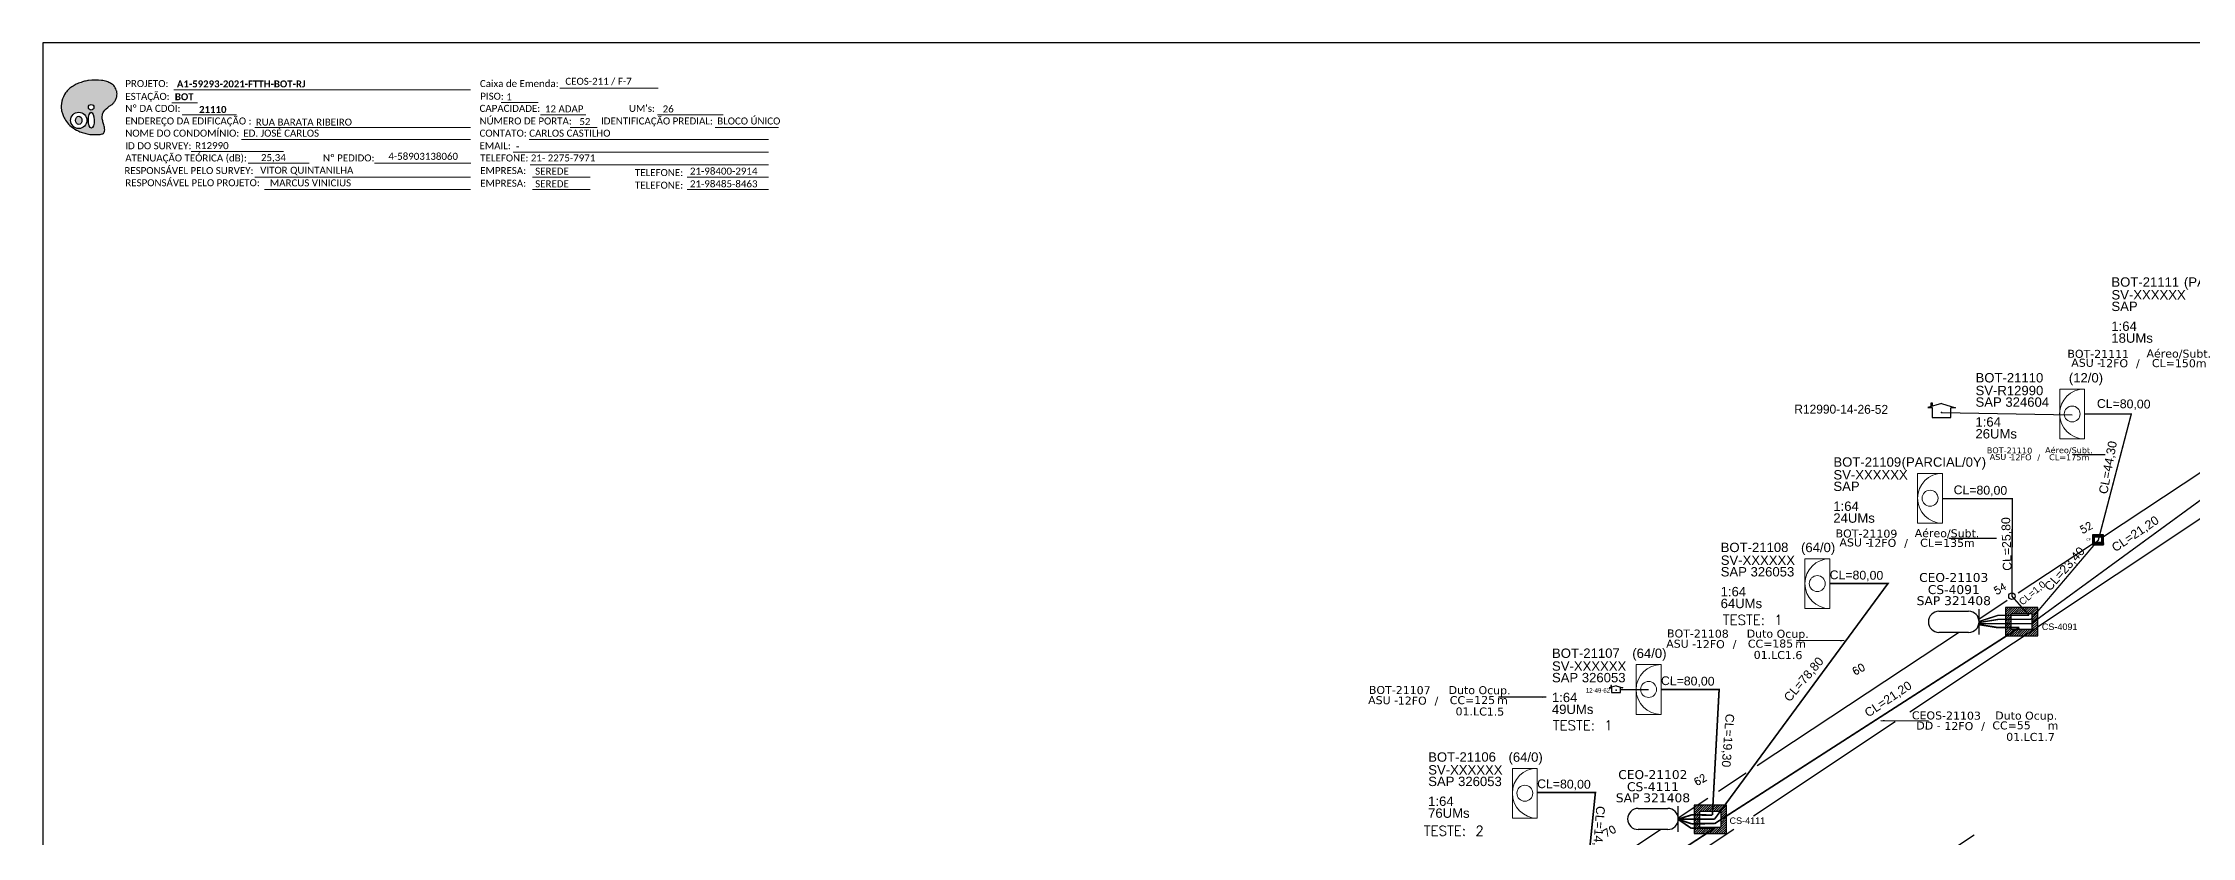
# Model space of a CAD drawing. Header units: inches. Extents: x 121829 to 126040, y 144778 to 145372.
# Drawn here: x 121829 to 122379, y 145169 to 145372 of the extents above; entities that cross this region are included whole.
import ezdxf
from ezdxf.enums import TextEntityAlignment as Align

# ---------------------------------------------------------------- set-up
doc = ezdxf.new("R2010")
doc.units = ezdxf.units.IN
doc.header["$MEASUREMENT"] = 0
for name, color, linetype in [('10.0-Cartográfico', 252, 'Continuous'), ('10.1-Caixas Subterrâneas', 5, 'Continuous'), ('20.4-CEOS', 1, 'Continuous'), ('20.5-CEO', 1, 'Continuous'), ('CAP a instalar', 1, 'Continuous'), ('DROP DE CLIENTE', 140, 'Continuous'), ('label_cabos', 7, 'Continuous'), ('Metragem', 92, 'Continuous'), ('MUB', 252, 'Continuous'), ('Surveys Casinhas', 7, 'Continuous'), ('Surveys legendas', 7, 'Continuous')]:
    doc.layers.add(name, color=color, linetype=linetype)
doc.layers.add("20.0-LEGENDA DOS CDO'S", color=1, linetype='Continuous', lineweight=0)
doc.layers.add('20.1-CDO_INTERIOR', color=1, linetype='Continuous', lineweight=0)
doc.styles.add('ARIAL', font='arial.ttf')
doc.styles.add('ROMANS', font='ROMANS.SHX', dxfattribs={"height": 2.5})
doc.styles.add('siredit', font='verdana.ttf')
doc.styles.add('WMF-Calibri0', font='calibri.ttf')
doc.styles.add('WMF-Calibri1', font='calibrib.ttf')
doc.dimstyles.new('CC', dxfattribs={"dimtxt": 1, "dimasz": 2, "dimexe": 0.18, "dimexo": 0.0625, "dimgap": 0.09, "dimtad": 0, "dimdec": 0, "dimrnd": 1, "dimzin": 0, "dimdsep": 46, "dimtxsty": 'siredit', "dimblk": 'NONE', "dimcen": 0, "dimse1": 1, "dimse2": 1, "dimsd1": 1, "dimsd2": 1, "dimclrt": 7, "dimadec": 0, "dimazin": 0, "dimtfac": 1, "dimtdec": 0, "dimtofl": 0, "dimtmove": 0, "dimatfit": 3, "dimfxl": 0, "dimtolj": 1, "dimtzin": 0, "dimarcsym": 0})

# ---------------------------------------------------------------- blocks, each defined once
blk = doc.blocks.new('DV')
at = {"linetype": 'Continuous'}
blk.add_circle((0, 0), 0.00000275, dxfattribs=at)
blk = doc.blocks.new('*X10')
at = {"color": 0, "linetype": 'Continuous'}
for p, q in [((-1.25, 0.34099), (-0.49099, 1.1)), ((-1.25, 0.517767), (-0.667767, 1.1)), ((-1.25, 0.694544), (-0.844544, 1.1)), ((-1.25, 0.87132), (-1.02132, 1.1)), ((-1.25, 1.048097), (-1.198097, 1.1)), ((-1.25, 0.164214), (-0.8035, 0.610714)), ((-1.25, -0.012563), (-0.8035, 0.433937)), ((-1.25, -0.18934), (-0.8035, 0.25716)), ((-1.25, -0.366117), (-0.8035, 0.080383)), ((-0.789214, 0.625), (-0.314214, 1.1)), ((-0.612437, 0.625), (-0.137437, 1.1)), ((-0.43566, 0.625), (0.03934, 1.1)), ((-0.258883, 0.625), (0.216117, 1.1)), ((-0.082107, 0.625), (0.392893, 1.1)), ((0.09467, 0.625), (0.56967, 1.1)), ((0.271447, 0.625), (0.746447, 1.1)), ((0.448223, 0.625), (0.923223, 1.1)), ((0.625, 0.625), (1.1, 1.1)), ((0.801777, 0.625), (1.25, 1.073223)), ((0.8035, 0.449947), (1.25, 0.896447)), ((0.8035, 0.27317), (1.25, 0.71967)), ((0.8035, 0.096393), (1.25, 0.542893)), ((0.8035, -0.080383), (1.25, 0.366117)), ((0.8035, -0.25716), (1.25, 0.18934)), ((0.8035, -0.433937), (1.25, 0.012563)), ((-1.25, -0.542893), (-0.8035, -0.096393)), ((-1.25, -0.71967), (-0.8035, -0.27317)), ((-1.25, -0.896447), (-0.8035, -0.449947)), ((-1.25, -1.073223), (-0.801777, -0.625)), ((-1.1, -1.1), (-0.625, -0.625)), ((-0.923223, -1.1), (-0.448223, -0.625)), ((-0.746447, -1.1), (-0.271447, -0.625)), ((-0.56967, -1.1), (-0.09467, -0.625)), ((-0.392893, -1.1), (0.082107, -0.625)), ((-0.216117, -1.1), (0.258883, -0.625)), ((-0.03934, -1.1), (0.43566, -0.625)), ((0.137437, -1.1), (0.612437, -0.625)), ((0.314214, -1.1), (0.789214, -0.625)), ((0.49099, -1.1), (1.25, -0.34099)), ((0.667767, -1.1), (1.25, -0.517767)), ((0.8035, -0.610714), (1.25, -0.164214)), ((0.844544, -1.1), (1.25, -0.694544)), ((1.02132, -1.1), (1.25, -0.87132)), ((1.198097, -1.1), (1.25, -1.048097))]:
    blk.add_line(p, q, dxfattribs=at)
blk = doc.blocks.new('MANHOLE_MQ')
at = {"color": 0, "linetype": 'Continuous'}
for p, q in [((0.00000623, 0.00000569), (-0.00000627, 0.00000569)), ((-0.00000627, 0.00000569), (-0.00000627, -0.00000531)), ((-0.00000404, 0.00000331), (0.00000399, 0.00000331)), ((-0.00000404, -0.00000294), (-0.00000404, 0.00000331)), ((0.00000399, 0.00000331), (0.00000399, -0.00000294)), ((0.00000623, -0.00000531), (0.00000623, 0.00000569)), ((-0.00000627, -0.00000531), (0.00000623, -0.00000531)), ((0.00000399, -0.00000294), (-0.00000404, -0.00000294)), ((0.00000399, -0.00000294), (0.00000399, -0.00000294))]:
    blk.add_line(p, q, dxfattribs=at)
at = {"color": 0, "linetype": 'Continuous', "xscale": 5e-06, "yscale": 5e-06, "zscale": 1e-05}
blk.add_blockref('*X10', (-0.00000002, 0.00000019), dxfattribs=at)
blk = doc.blocks.new('Teste  FTTH')
at = {"color": 0, "lineweight": 0, "style": 'ROMANS'}
for tag, p in [('TESTE', (-2.3, -0.29)), ('QTDE', (0.21, -0.29))]:
    blk.add_attdef(tag, p, '', height=0.48, dxfattribs=at)
for tag, p, flags in [('FID', (-2.23, -1.25), 1), ('FATOR', (-2.23, -2.03), 3), ('ID_ATIVIDADE', (-2.23, -2.72), 3)]:
    blk.add_attdef(tag, p, '', height=0.48, dxfattribs=dict(at, flags=flags))
blk = doc.blocks.new('LEGENDA DOS CABOS')
at = {"layer": 'label_cabos', "color": 0, "style": 'siredit'}
for tag, p in [('TIPO_CABO', (2.74, 0.52)), ('ID', (4.24, 1.63)), ('CABO', (6.16, 0.47)), ('/', (9.19, 0.47)), ('METROS', (14.36, 0.47)), ('XX', (14.31, 1.67))]:
    blk.add_attdef(tag, text='', height=1, rotation=359.69, dxfattribs=at).set_placement(p, align=Align.MIDDLE_CENTER)
blk = doc.blocks.new('_None')
blk = doc.blocks.new('Inst CB DT OCUP CFOA-SM-DD-S-12')
at = {"layer": 'label_cabos', "color": 0, "style": 'siredit'}
for tag, flags, p in [('ID_ATIVIDADE', 3, (1.31, 2.67)), ('FATOR', 1, (11.56, 2.55))]:
    blk.add_attdef(tag, text='', height=1, rotation=359.69, dxfattribs=dict(at, flags=flags)).set_placement(p, align=Align.MIDDLE_CENTER)
for tag, p in [('TIPO_CABO', (1.11, 0)), ('DESTINO_CABO', (3.13, 1.26)), ('CABO', (4.69, -0.05)), ('/', (7.71, -0.05)), ('LANCE', (10.41, 0.02)), ('TIPO_CABO', (13.11, 1.24)), ('UND', (16.46, 0)), ('FID', (13.65, -1.41))]:
    blk.add_attdef(tag, text='', height=1, rotation=359.69, dxfattribs=at).set_placement(p, align=Align.MIDDLE_CENTER)
blk.add_attdef('QTDE', (11.93, -0.45), '', height=1, rotation=359.69, dxfattribs=at)
blk = doc.blocks.new('Inst CB DT OCUP CFOA-SM-ASU-120-S-12')
at = {"layer": 'label_cabos', "color": 0, "style": 'siredit'}
for tag, flags, p in [('ID_ATIVIDADE', 3, (1.31, 2.67)), ('FATOR', 1, (11.56, 2.55))]:
    blk.add_attdef(tag, text='', height=1, rotation=359.69, dxfattribs=dict(at, flags=flags)).set_placement(p, align=Align.MIDDLE_CENTER)
for tag, p in [('TIPO_CABO', (1.26, 0)), ('DESTINO_CABO', (3.13, 1.26)), ('CABO', (4.69, -0.05)), ('/', (7.71, -0.05)), ('LANCE', (10.91, 0)), ('TIPO_CABO', (13.11, 1.24)), ('UND', (15.96, 0)), ('FID', (13.15, -1.41))]:
    blk.add_attdef(tag, text='', height=1, rotation=359.69, dxfattribs=at).set_placement(p, align=Align.MIDDLE_CENTER)
blk.add_attdef('QTDE', (12.43, -0.47), '', height=1, rotation=359.69, dxfattribs=at)
blk = doc.blocks.new('SURVEY_SURVEY')
at = {"layer": 'Surveys Casinhas'}
for p, q in [((0, 0.000019), (-0.0000189, 0.0000135)), ((-0.0000189, 0.0000135), (-0.0000129, 0.0000135)), ((-0.0000129, 0), (-0.0000129, 0.0000135)), ((0.0000129, 0), (-0.0000129, 0)), ((0, 0.000019), (0.0000189, 0.0000135)), ((0.0000126, 0.0000198), (0.0000146, 0.0000198)), ((0.0000126, 0.0000154), (0.0000126, 0.0000198)), ((0.0000189, 0.0000135), (0.0000129, 0.0000135)), ((0.0000129, 0.0000135), (0.0000129, 0)), ((0.0000146, 0.0000198), (0.0000146, 0.0000148))]:
    blk.add_line(p, q, dxfattribs=at)
blk.add_point((0, 0.0000067), dxfattribs=at)
blk = doc.blocks.new('OI')
h = blk.add_hatch(color=40)
edge = h.paths.add_edge_path()
edge.add_spline(control_points=[(4.35, -0.67), (3.92, -0.99), (3.26, -1.5), (2.81, -2.59), (2.9, -3.5), (3.06, -4.27), (3.31, -4.85), (3.37, -5.39), (3.4, -5.88), (3.2, -6.4), (2.54, -6.61), (1.65, -6.63), (0.55, -6.67), (-0.56, -6.42), (-1.61, -6.14), (-2.77, -5.61), (-3.92, -4.77), (-4.89, -3.7), (-5.34, -2.65), (-5.6, -1.94), (-5.85, -0.96), (-5.71, 0.47), (-5.1, 2.02), (-4.14, 3.02), (-3.3, 3.61), (-2.37, 4.16), (-1.36, 4.44), (-0.56, 4.7), (0.79, 4.85), (2.24, 4.97), (3.79, 4.57), (4.67, 4.21), (5.44, 3.65), (5.76, 2.99), (6.03, 2.21), (6.01, 1.46), (5.72, 0.64), (5.31, 0.08), (4.88, -0.38), (4.51, -0.55), (4.35, -0.67)], knot_values=[0, 0, 0, 0, 1.60434, 2.417191, 3.427595, 4.282808, 4.776746, 5.304182, 5.888771, 6.258406, 6.858137, 7.79129, 8.986195, 10.124242, 11.187857, 12.242908, 13.953784, 15.414161, 16.515391, 17.349188, 17.675853, 19.552021, 21.515531, 22.568638, 23.63245, 24.621084, 25.782718, 26.745347, 27.142653, 29.870543, 31.004649, 31.921532, 32.709589, 33.801391, 34.042471, 35.192333, 35.971461, 36.628871, 37.254359, 37.836911, 37.836911, 37.836911, 37.836911], degree=3, periodic=0)
h.paths.add_polyline_path([(1.13, -0.87, -1), (-0.04, -0.87, -1)], flags=16)
edge = h.paths.add_edge_path(flags=16)
edge.add_ellipse((0.56, -3.59), major_axis=(-0.02, 1.71), ratio=0.361305, start_angle=0, end_angle=360)
h.paths.add_polyline_path([(-0.36, -3.62, -1), (-3.8, -3.62, -1)], flags=16)
edge = h.paths.add_edge_path(flags=0)
edge.add_ellipse((-2.08, -3.62), major_axis=(0, 0.885), ratio=0.758294, start_angle=0, end_angle=360)
at = {"color": 40}
for centre, radius in [((-2.08, -3.62), 1.72), ((0.54, -0.87), 0.587)]:
    blk.add_circle(centre, radius, dxfattribs=at)
blk.add_ellipse((-2.08, -3.62), major_axis=(0, 0.885), ratio=0.758294, start_param=-3.141592653589792, end_param=3.141592653589792, dxfattribs=at)
blk.add_ellipse((0.56, -3.59), major_axis=(-0.02, 1.71), ratio=0.361305, dxfattribs=at)
at = {"color": 40, "start_tangent": (-0.800898, -0.598801), "end_tangent": (-0.800898, -0.598801)}
blk.add_spline([(4.35, -0.67), (3.2, -1.78), (2.9, -2.54), (2.92, -3.55), (3.12, -4.38), (3.28, -4.85), (3.37, -5.37), (3.35, -5.95), (3.2, -6.29), (2.66, -6.55), (1.73, -6.63), (0.54, -6.62), (-0.58, -6.41), (-1.6, -6.11), (-2.56, -5.67), (-3.95, -4.67), (-4.89, -3.56), (-5.37, -2.56), (-5.64, -1.78), (-5.72, -1.46), (-5.63, 0.42), (-4.84, 2.22), (-4.13, 2.99), (-3.27, 3.62), (-2.4, 4.09), (-1.3, 4.47), (-0.37, 4.72), (0.02, 4.77), (2.75, 4.8), (3.85, 4.53), (4.69, 4.16), (5.31, 3.68), (5.85, 2.73), (5.93, 2.5), (5.94, 1.35), (5.67, 0.62), (5.29, 0.08), (4.84, -0.36), (4.35, -0.67)], degree=3, dxfattribs=at)

msp = doc.modelspace()

# ---------------------------------------------------------------- linework, layer by layer
msp.add_lwpolyline([(121828.58, 144778.36), (122667.14, 144778.36), (122667.14, 145372.36), (121828.58, 145372.36), (121828.58, 144778.36)])
at = {"color": 7, "lineweight": 0}
for points in [[(121861.53, 145357.04), (121868.08, 145357.04)], [(121862.05, 145360.31), (121938.02, 145360.31)], [(121945.82, 145357.08), (121955.3, 145357.08)], [(121960.86, 145360.81), (121985.99, 145360.81)], [(121864.2, 145353.97), (121878.14, 145353.97)], [(121955.87, 145353.97), (121967.48, 145353.97)], [(121985.81, 145353.97), (122002.67, 145353.97)], [(121879.35, 145347.62), (121938.02, 145347.62)], [(121882.76, 145350.73), (121938.02, 145350.73)], [(121952.98, 145347.62), (122014.21, 145347.62)], [(121963.45, 145350.73), (121970.4, 145350.73)], [(122000.62, 145350.73), (122016.8, 145350.73)], [(121866.51, 145344.55), (121890.14, 145344.55)], [(121881.05, 145341.58), (121896.72, 145341.58)], [(121913.38, 145341.59), (121937.88, 145341.59)], [(121913.88, 145341.59), (121938.03, 145341.59)], [(121948.94, 145344.38), (122014.21, 145344.38)], [(121953.23, 145341.14), (122014.21, 145341.14)], [(121882.76, 145338.03), (121938.02, 145338.03)], [(121885.25, 145334.79), (121938.02, 145334.79)], [(121953.84, 145338.03), (121968.64, 145338.03)], [(121953.84, 145334.79), (121968.64, 145334.79)], [(121993.44, 145338.03), (122014.21, 145338.03)], [(121993.44, 145334.79), (122014.21, 145334.79)]]:
    msp.add_lwpolyline(points, dxfattribs=at)
at = {"layer": '10.0-Cartográfico'}
for points in [[(122355.93, 145245.98), (122386.58, 145266.26)], [(122389.75, 145256.65), (122385.65, 145253.83), (122306.31, 145200.98)], [(122334.04, 145231.51), (122353.06, 145244.09)], [(122323.98, 145224.85), (122331.22, 145229.64)], [(122267.3, 145187.36), (122318.79, 145221.42)], [(122302.6, 145198.51), (122266.32, 145174.35)], [(122257.34, 145180.76), (122264.48, 145185.49)], [(122247.06, 145173.97), (122254.66, 145178.99)], [(122225.25, 145159.54), (122242.49, 145170.95)], [(122261.25, 145170.96), (122227.04, 145148.18)], [(122271.38, 145135.54), (122322.79, 145169.57)]]:
    msp.add_lwpolyline(points, dxfattribs=at)
at = {"layer": '20.1-CDO_INTERIOR', "color": 1, "lineweight": 18}
msp.add_lwpolyline([(122344.68, 145270.98), (122344.68, 145283.73), (122351.05, 145283.73), (122351.06, 145270.98)], close=True, dxfattribs=at)
at = {"layer": '20.1-CDO_INTERIOR', "color": 0, "lineweight": 18}
for points in [[(122308.31, 145249.4), (122308.31, 145262.15), (122314.68, 145262.15), (122314.69, 145249.4)], [(122279.47, 145227.53), (122279.46, 145240.28), (122285.84, 145240.29), (122285.85, 145227.54)], [(122236.29, 145200.43), (122236.29, 145213.18), (122242.66, 145213.18), (122242.67, 145200.43)], [(122204.62, 145173.85), (122204.61, 145186.6), (122210.98, 145186.61), (122210.99, 145173.86)]]:
    msp.add_lwpolyline(points, close=True, dxfattribs=at)
at = {"layer": '20.1-CDO_INTERIOR', "color": 1, "lineweight": 18}
msp.add_circle((122347.87, 145277.35), 2.04, dxfattribs=at)
at = {"layer": '20.1-CDO_INTERIOR', "color": 0, "lineweight": 18}
for centre in [(122311.5, 145255.77), (122282.65, 145233.91), (122239.48, 145206.81), (122207.8, 145180.23)]:
    msp.add_circle(centre, 2.04, dxfattribs=at)
at = {"layer": '20.1-CDO_INTERIOR', "color": 1, "lineweight": 18}
msp.add_arc((122351.05, 145277.36), 6.38, 90.0276, 270.0276, dxfattribs=at)
at = {"layer": '20.1-CDO_INTERIOR', "color": 0, "lineweight": 18}
for centre in [(122314.68, 145255.77), (122285.84, 145233.91), (122242.67, 145206.81), (122210.99, 145180.23)]:
    msp.add_arc(centre, 6.38, 90.0276, 270.0276, dxfattribs=at)
at = {"layer": '20.5-CEO', "color": 5}
for p, q in [((122313.79, 145226.82), (122321.37, 145226.82)), ((122321.37, 145221.42), (122313.79, 145221.42))]:
    msp.add_line(p, q, dxfattribs=at)
at = {"layer": '20.5-CEO', "color": 0}
for p, q in [((122236.8, 145176.35), (122244.38, 145176.35)), ((122244.38, 145170.95), (122236.8, 145170.95))]:
    msp.add_line(p, q, dxfattribs=at)
at = {"layer": '20.5-CEO', "color": 5}
msp.add_lwpolyline([(122324.08, 145220.86), (122324.08, 145227.38)], dxfattribs=at)
at = {"layer": '20.5-CEO', "color": 0}
msp.add_lwpolyline([(122247.08, 145170.39), (122247.08, 145176.91)], dxfattribs=at)
at = {"layer": '20.5-CEO', "color": 5}
for centre, start, end in [((122313.79, 145224.12), 90, 270), ((122321.37, 145224.12), 270, 90)]:
    msp.add_arc(centre, 2.7, start, end, dxfattribs=at)
at = {"layer": '20.5-CEO', "color": 0}
for centre, start, end in [((122236.8, 145173.65), 90, 270), ((122244.38, 145173.65), 270, 90)]:
    msp.add_arc(centre, 2.7, start, end, dxfattribs=at)
at = {"layer": 'CAP a instalar', "color": 1, "ltscale": 5, "const_width": 0.36}
for points in [[(122351.05, 145277.36), (122363, 145277.33), (122354.58, 145245.09), (122337.3, 145224.74)], [(122324.07, 145223.95), (122328.92, 145224.74)], [(122328.92, 145224.74), (122337.3, 145224.74)]]:
    msp.add_lwpolyline(points, dxfattribs=at)
at = {"layer": 'CAP a instalar', "color": 0, "ltscale": 5}
for points, const_width in [([(122337.45, 145223.69), (122384.68, 145258.19)], 0.36), ([(122314.68, 145255.68), (122332.56, 145255.64), (122332.46, 145230.69), (122336.84, 145225.79)], 0.36), ([(122256.37, 145173.63), (122300.71, 145233.91), (122285.84, 145233.91)], 0.429), ([(122324.07, 145224.22), (122328.92, 145225.79)], 0.36), ([(122328.92, 145225.79), (122336.84, 145225.79)], 0.36), ([(122256.37, 145172.45), (122334.35, 145222.64)], 0.429), ([(122323.99, 145223.44), (122328.92, 145222.64)], 0.429), ([(122324.04, 145223.69), (122328.92, 145223.69)], 0.36), ([(122328.92, 145222.64), (122334.35, 145222.64)], 0.429), ([(122328.92, 145223.69), (122337.45, 145223.69)], 0.36), ([(122255.8, 145174.66), (122257.53, 145206.81), (122242.67, 145206.81)], 0.429), ([(122222.88, 145150.85), (122225.86, 145180.41), (122210.99, 145180.41)], 0.429), ([(122187.34, 145128.14), (122189.19, 145127.52), (122256.38, 145171.27)], 0.429), ([(122246.96, 145173.58), (122250.41, 145174.67)], 0.429), ([(122246.96, 145173.58), (122250.41, 145173.62)], 0.429), ([(122246.96, 145173.58), (122250.41, 145172.44)], 0.429), ([(122246.96, 145173.58), (122250.41, 145171.26)], 0.429), ([(122250.41, 145174.67), (122255.8, 145174.66)], 0.429), ([(122250.41, 145173.62), (122256.37, 145173.63)], 0.429), ([(122250.41, 145172.44), (122256.37, 145172.45)], 0.429), ([(122250.41, 145171.26), (122256.38, 145171.27)], 0.429)]:
    msp.add_lwpolyline(points, dxfattribs=dict(at, const_width=const_width))
at = {"layer": 'DROP DE CLIENTE'}
for points in [[(122314.45, 145277.7), (122347.87, 145277.15)], [(122232.32, 145206.83), (122239.48, 145206.81)]]:
    msp.add_lwpolyline(points, dxfattribs=at)

# ---------------------------------------------------------------- block references
at = {"color": 7, "xscale": 1.213923925196705, "yscale": 1.21392392515554, "zscale": 1.213923925163967, "rotation": 0.153289602326381}
msp.add_blockref('OI', (121840.25, 145356.94), dxfattribs=at)
at = {"color": 0, "lineweight": 0}
ref = msp.add_blockref('Inst CB DT OCUP CFOA-SM-DD-S-12', (122309.28, 145197.56), dxfattribs=dict(at, xscale=2.04745275589812, yscale=2.047452755912672, zscale=3))
ref.add_attrib('DESTINO_CABO', 'CEOS-21103', dxfattribs={"layer": 'label_cabos', "color": 0, "height": 2.047, "rotation": 359.69, "style": 'siredit'}).set_placement((122315.69, 145200.14), align=Align.MIDDLE_CENTER)
ref.add_attrib('TIPO_CABO', 'Duto Ocup.', dxfattribs={"layer": 'label_cabos', "color": 0, "height": 2.047, "rotation": 359.69, "style": 'siredit'}).set_placement((122336.11, 145200.11), align=Align.MIDDLE_CENTER)
ref.add_attrib('/', '/', dxfattribs={"layer": 'label_cabos', "color": 0, "height": 2.05, "rotation": 359.69, "style": 'siredit'}).set_placement((122325.07, 145197.45), align=Align.MIDDLE_CENTER)
ref.add_attrib('FID', '01.LC1.7', dxfattribs={"layer": 'label_cabos', "color": 0, "height": 2.047, "rotation": 359.69, "style": 'siredit'}).set_placement((122337.22, 145194.66), align=Align.MIDDLE_CENTER)
ref.add_attrib('LANCE', 'CC=', dxfattribs={"layer": 'label_cabos', "color": 0, "height": 2.047, "rotation": 359.69, "style": 'siredit'}).set_placement((122330.59, 145197.6), align=Align.MIDDLE_CENTER)
ref.add_attrib('UND', 'm', dxfattribs={"layer": 'label_cabos', "color": 0, "height": 2.05, "rotation": 359.69, "style": 'siredit'}).set_placement((122342.98, 145197.56), align=Align.MIDDLE_CENTER)
ref.add_attrib('CABO', '12FO', dxfattribs={"layer": 'label_cabos', "color": 0, "height": 2.047, "rotation": 359.69, "style": 'siredit'}).set_placement((122318.87, 145197.45), align=Align.MIDDLE_CENTER)
ref.add_attrib('TIPO_CABO', 'DD - ', dxfattribs={"layer": 'label_cabos', "color": 0, "height": 2.047, "rotation": 359.69, "style": 'siredit'}).set_placement((122311.55, 145197.55), align=Align.MIDDLE_CENTER)
ref.add_attrib('QTDE', '55', (122333.7, 145196.63), dxfattribs={"layer": 'label_cabos', "color": 0, "height": 2.047, "rotation": 359.69, "style": 'siredit'})
at = {"layer": '10.0-Cartográfico', "xscale": 300000, "yscale": 300000, "zscale": 300000}
msp.add_blockref('DV', (122332.46, 145230.69), dxfattribs=at)
at = {"layer": '10.1-Caixas Subterrâneas', "color": 30, "rotation": 180.0000000000632}
for p, xscale, yscale, zscale in [((122354.49, 145245.19), 229479.098744609, 229479.098744609, 229479.098744609), ((122334.92, 145224.31), 661046.1676342381, 661046.1676342381, 661046.1676342381), ((122255.26, 145173.67), 661046.1676342381, 661046.1676342381, 661046.1676342381)]:
    msp.add_blockref('MANHOLE_MQ', p, dxfattribs=dict(at, xscale=xscale, yscale=yscale, zscale=zscale))
at = {"layer": "20.0-LEGENDA DOS CDO'S", "color": 0, "lineweight": 0, "xscale": 5.251499999988706, "yscale": 5.251500000071246, "rotation": 0.0040785615768439}
for p, zscale, values in [((122270.53, 145224.88), 5.251499999999973, {'TESTE': 'TESTE:', 'QTDE': '1'}), ((122227.03, 145197.88), 5.251499999999977, {'TESTE': 'TESTE:', 'QTDE': '1'}), ((122194.03, 145170.88), 5.251499999999977, {'TESTE': 'TESTE:', 'QTDE': '2'})]:
    msp.add_blockref('Teste  FTTH', p, dxfattribs=dict(at, zscale=zscale)).add_auto_attribs(values)
at = {"layer": 'label_cabos', "color": 0, "lineweight": 0}
for p, xscale, yscale, zscale, values in [((122345.87, 145289.39), 2.047454799030674, 2.04745479900157, 2.047454799039057, {'ID': 'BOT-21111', 'CABO': '12FO', 'METROS': 'CL=150m', 'XX': 'Aéreo/Subt.', '/': '/', 'TIPO_CABO': 'ASU -'}), ((122325.45, 145265.55), 1.509170826277113, 1.509170826233457, 1.509170826278829, {'ID': 'BOT-21110', 'CABO': '12FO', 'METROS': 'CL=175m', 'XX': 'Aéreo/Subt.', '/': '/', 'TIPO_CABO': 'ASU -'}), ((122286.55, 145243.39), 2.047454799030674, 2.04745479900157, 2.047454799039057, {'ID': 'BOT-21109', 'CABO': '12FO', 'METROS': 'CL=135m', 'XX': 'Aéreo/Subt.', '/': '/', 'TIPO_CABO': 'ASU -'})]:
    msp.add_blockref('LEGENDA DOS CABOS', p, dxfattribs=dict(at, xscale=xscale, yscale=yscale, zscale=zscale)).add_auto_attribs(values)
ref = msp.add_blockref('Inst CB DT OCUP CFOA-SM-ASU-120-S-12', (122245.68, 145218.53), dxfattribs=dict(at, xscale=2.04745275589812, yscale=2.047452755912672, zscale=2.047452755905511))
ref.add_attrib('DESTINO_CABO', 'BOT-21108', dxfattribs={"color": 0, "height": 2.047, "rotation": 359.69, "style": 'siredit'}).set_placement((122252.09, 145221.12), align=Align.MIDDLE_CENTER)
ref.add_attrib('CABO', '12FO', dxfattribs={"color": 0, "height": 2.047, "rotation": 359.69, "style": 'siredit'}).set_placement((122255.27, 145218.42), align=Align.MIDDLE_CENTER)
ref.add_attrib('TIPO_CABO', 'Duto Ocup.', dxfattribs={"color": 0, "height": 2.047, "rotation": 359.69, "style": 'siredit'}).set_placement((122272.52, 145221.08), align=Align.MIDDLE_CENTER)
ref.add_attrib('/', '/', dxfattribs={"color": 0, "height": 2.05, "rotation": 359.69, "style": 'siredit'}).set_placement((122261.47, 145218.42), align=Align.MIDDLE_CENTER)
ref.add_attrib('TIPO_CABO', 'ASU - ', dxfattribs={"color": 0, "height": 2.047, "rotation": 359.69, "style": 'siredit'}).set_placement((122248.26, 145218.52), align=Align.MIDDLE_CENTER)
ref.add_attrib('FID', '01.LC1.6', dxfattribs={"color": 0, "height": 2.047, "rotation": 359.69, "style": 'siredit'}).set_placement((122272.6, 145215.63), align=Align.MIDDLE_CENTER)
ref.add_attrib('LANCE', 'CC=', dxfattribs={"color": 0, "height": 2.047, "rotation": 359.69, "style": 'siredit'}).set_placement((122268.01, 145218.53), align=Align.MIDDLE_CENTER)
ref.add_attrib('QTDE', '185', (122271.12, 145217.56), dxfattribs={"color": 0, "height": 2.047, "rotation": 359.69, "style": 'siredit'})
ref.add_attrib('UND', 'm', dxfattribs={"color": 0, "height": 2.05, "rotation": 359.69, "style": 'siredit'}).set_placement((122278.36, 145218.53), align=Align.MIDDLE_CENTER)
ref = msp.add_blockref('Inst CB DT OCUP CFOA-SM-ASU-120-S-12', (122169.39, 145204.07), dxfattribs=dict(at, xscale=2.04745275589812, yscale=2.047452755912672, zscale=2.047452755905511))
ref.add_attrib('DESTINO_CABO', 'BOT-21107', dxfattribs={"color": 0, "height": 2.047, "rotation": 359.69, "style": 'siredit'}).set_placement((122175.8, 145206.65), align=Align.MIDDLE_CENTER)
ref.add_attrib('CABO', '12FO', dxfattribs={"color": 0, "height": 2.047, "rotation": 359.69, "style": 'siredit'}).set_placement((122178.99, 145203.96), align=Align.MIDDLE_CENTER)
ref.add_attrib('TIPO_CABO', 'Duto Ocup.', dxfattribs={"color": 0, "height": 2.047, "rotation": 359.69, "style": 'siredit'}).set_placement((122196.23, 145206.62), align=Align.MIDDLE_CENTER)
ref.add_attrib('/', '/', dxfattribs={"color": 0, "height": 2.05, "rotation": 359.69, "style": 'siredit'}).set_placement((122185.19, 145203.96), align=Align.MIDDLE_CENTER)
ref.add_attrib('TIPO_CABO', 'ASU - ', dxfattribs={"color": 0, "height": 2.047, "rotation": 359.69, "style": 'siredit'}).set_placement((122171.98, 145204.06), align=Align.MIDDLE_CENTER)
ref.add_attrib('FID', '01.LC1.5', dxfattribs={"color": 0, "height": 2.047, "rotation": 359.69, "style": 'siredit'}).set_placement((122196.31, 145201.17), align=Align.MIDDLE_CENTER)
ref.add_attrib('LANCE', 'CC=', dxfattribs={"color": 0, "height": 2.047, "rotation": 359.69, "style": 'siredit'}).set_placement((122191.73, 145204.07), align=Align.MIDDLE_CENTER)
ref.add_attrib('QTDE', '125', (122194.84, 145203.1), dxfattribs={"color": 0, "height": 2.047, "rotation": 359.69, "style": 'siredit'})
ref.add_attrib('UND', 'm', dxfattribs={"color": 0, "height": 2.05, "rotation": 359.69, "style": 'siredit'}).set_placement((122202.08, 145204.07), align=Align.MIDDLE_CENTER)
at = {"layer": 'Surveys Casinhas', "rotation": 359.8618444730036}
for p, xscale, yscale, zscale in [((122314.45, 145276.45), -186716.8907420833, 186716.8907420879, 186716.8907420877), ((122231.14, 145206), -91743.43586701994, 91743.43586702221, 91743.43586702213)]:
    msp.add_blockref('SURVEY_SURVEY', p, dxfattribs=dict(at, xscale=xscale, yscale=yscale, zscale=zscale))

# ---------------------------------------------------------------- texts
at = {"color": 7, "lineweight": 0, "style": 'WMF-Calibri0'}
for s, height, p in [('PROJETO:', 1.793, (121849.65, 145361.06)), ('Caixa de Emenda:', 1.7927, (121940.4, 145361.06)), ('ESTAÇÃO:', 1.793, (121849.65, 145357.78)), ('PISO:', 1.793, (121940.48, 145357.82)), ('Nº DA CDOI:', 1.7927, (121849.65, 145354.71)), ('ENDEREÇO DA EDIFICAÇÃO :', 1.7927, (121849.65, 145351.48)), ('CAPACIDADE:', 1.7927, (121940.3, 145354.71)), ('NÚMERO DE PORTA:', 1.7927, (121940.3, 145351.48)), ('IDENTIFICAÇÃO PREDIAL:', 1.7927, (121971.38, 145351.48)), ("UM's:", 1.793, (121978.54, 145354.71)), ('BLOCO ÚNICO', 1.7927, (122001.12, 145351.48)), ('NOME DO CONDOMÍNIO:', 1.7927, (121849.65, 145348.36)), ('ID DO SURVEY:', 1.7927, (121849.65, 145345.13)), ('ED. JOSÉ CARLOS', 1.7927, (121879.86, 145348.36)), ('CONTATO: CARLOS CASTILHO', 1.7927, (121940.3, 145348.36)), ('EMAIL:', 1.793, (121940.3, 145345.13)), ('RESPONSÁVEL PELO SURVEY:', 1.7927, (121849.41, 145338.78)), ('ATENUAÇÃO TEÓRICA (dB):', 1.7927, (121849.65, 145342.01)), ('Nº PEDIDO:', 1.793, (121900.24, 145342.02)), ('TELEFONE: 21- 2275-7971', 1.7927, (121940.48, 145342.01)), ('EMPRESA:', 1.793, (121940.48, 145338.78)), ('RESPONSÁVEL PELO PROJETO:', 1.7927, (121849.65, 145335.66)), ('EMPRESA:', 1.793, (121940.48, 145335.54)), ('TELEFONE:', 1.793, (121980.08, 145338.27)), ('TELEFONE:', 1.793, (121980.08, 145335.04))]:
    msp.add_text(s, height=height, dxfattribs=at).set_placement(p)
at = {"color": 7, "linetype": 'Continuous'}
for s, height, style, p in [('A1-59293-2021-FTTH-BOT-RJ', 1.7927, 'WMF-Calibri1', (121862.84, 145360.97)), ('CEOS-211 / F-7', 1.7927, 'WMF-Calibri0', (121962.26, 145361.64)), ('BOT', 1.793, 'WMF-Calibri1', (121862.33, 145357.69)), ('1', 1.79, 'WMF-Calibri0', (121947.17, 145357.68)), ('RUA BARATA RIBEIRO', 1.7927, 'WMF-Calibri0', (121883.03, 145351.19)), ('52', 1.793, 'WMF-Calibri0', (121965.84, 145351.33)), ('-', 1.79, 'WMF-Calibri0', (121949.65, 145344.98)), ('VITOR QUINTANILHA', 1.7927, 'WMF-Calibri0', (121884.16, 145338.87)), ('SEREDE', 1.793, 'WMF-Calibri0', (121954.54, 145338.63)), ('21-98400-2914', 1.7927, 'WMF-Calibri0', (121994.14, 145338.65)), ('MARCUS VINICIUS', 1.7927, 'WMF-Calibri0', (121886.65, 145335.63)), ('SEREDE', 1.793, 'WMF-Calibri0', (121954.54, 145335.39)), ('21-98485-8463', 1.7927, 'WMF-Calibri0', (121994.14, 145335.39))]:
    msp.add_text(s, height=height, dxfattribs=dict(at, style=style)).set_placement(p)
at = {"color": 7, "linetype": 'Continuous', "style": 'WMF-Calibri1'}
msp.add_text('21110', height=1.793, dxfattribs=at).set_placement((121872.03, 145354.42), align=Align.CENTER)
at = {"color": 0, "linetype": 'Continuous', "style": 'WMF-Calibri0'}
for s, p in [('12 ADAP', (121957.04, 145354.58)), ('26', (121987.16, 145354.56)), ('R12990', (121867.5, 145345.16))]:
    msp.add_text(s, height=1.793, dxfattribs=at).set_placement(p)
at = {"color": 0, "lineweight": 0, "style": 'WMF-Calibri0'}
msp.add_text('25,34', height=1.793, dxfattribs=at).set_placement((121884.36, 145342.1))
at = {"color": 7, "style": 'WMF-Calibri0'}
msp.add_text('4-58903138060', height=1.7927, dxfattribs=at).set_placement((121916.95, 145342.43))
at = {"layer": '10.1-Caixas Subterrâneas', "color": 30, "style": 'ARIAL'}
for s, height, p in [('CP', 0.574, (122351.53, 145244.94)), ('CS-4091', 1.654, (122340.11, 145222.04)), ('CS-4111', 1.654, (122260.19, 145172.38))]:
    msp.add_text(s, height=height, dxfattribs=at).set_placement(p)
at = {"layer": "20.0-LEGENDA DOS CDO'S", "color": 0, "style": 'ARIAL'}
for s, rotation, p in [('SV-XXXXXX', 359.9724, (122357.93, 145306.67)), ('BOT-21111', 359.9724, (122357.92, 145309.94)), ('SAP', 359.9724, (122357.92, 145303.71)), ('1:64', 359.9724, (122357.9, 145298.63)), ('18UMs', 359.9724, (122357.9, 145295.59)), ('BOT-21109', 359.9724, (122286.78, 145263.85)), ('SV-XXXXXX', 359.9724, (122286.78, 145260.58)), ('SAP', 359.9724, (122286.77, 145257.62)), ('1:64', 359.9724, (122286.75, 145252.54)), ('24UMs', 359.9724, (122286.75, 145249.5)), ('BOT-21108', 0.118, (122257.93, 145241.98)), ('SAP 326053', 359.9724, (122257.93, 145235.75)), ('SV-XXXXXX', 359.9724, (122257.94, 145238.71)), ('1:64', 359.9724, (122257.91, 145230.67)), ('64UMs', 359.9724, (122257.91, 145227.63)), ('SV-XXXXXX', 359.9724, (122214.76, 145211.61)), ('BOT-21107', 0.118, (122214.76, 145214.88)), ('SAP 326053', 359.9724, (122214.75, 145208.65)), ('49UMs', 359.9724, (122214.73, 145200.53)), ('1:64', 359.9724, (122214.73, 145203.57)), ('SV-XXXXXX', 359.9724, (122183.09, 145185.03)), ('BOT-21106', 0.118, (122183.08, 145188.3)), ('SAP 326053', 359.9724, (122183.08, 145182.07)), ('76UMs', 359.9724, (122183.05, 145173.95)), ('1:64', 359.9724, (122183.06, 145176.99))]:
    msp.add_text(s, height=2.4, rotation=rotation, dxfattribs=at).set_placement(p)
for s, p in [('           (PARCIAL/0)', (122381.05, 145309.93)), ('           (PARCIAL/0Y)', (122309.91, 145263.84)), ('(64/0)', (122282.86, 145241.97)), ('(64/0)', (122239.68, 145214.87)), ('(64/0)', (122208.01, 145188.29))]:
    msp.add_text(s, height=2.4, rotation=359.9724, dxfattribs=at).set_placement(p, align=Align.CENTER)
at = {"layer": "20.0-LEGENDA DOS CDO'S", "color": 1, "style": 'ARIAL'}
for s, p in [('BOT-21110', (122323.15, 145285.43)), ('SAP 324604', (122323.14, 145279.2)), ('SV-R12990', (122323.15, 145282.16)), ('1:64', (122323.12, 145274.12)), ('26UMs', (122323.12, 145271.08))]:
    msp.add_text(s, height=2.4, rotation=359.9724, dxfattribs=at).set_placement(p)
msp.add_text('           (12/0)', height=2.4, rotation=359.9724, dxfattribs=at).set_placement((122346.28, 145285.42), align=Align.CENTER)
at = {"layer": '20.4-CEOS', "color": 5, "style": 'siredit'}
msp.add_text('CEO-21103', height=2.28, dxfattribs=at).set_placement((122317.56, 145236.63), align=Align.TOP_CENTER)
at = {"layer": '20.4-CEOS', "color": 7, "style": 'siredit'}
msp.add_text('CEO-21102', height=2.28, dxfattribs=at).set_placement((122240.56, 145186.15), align=Align.TOP_CENTER)
at = {"layer": '20.5-CEO', "color": 5, "style": 'siredit'}
for s, p in [('SAP 321408', (122317.58, 145230.69)), ('CS-4091', (122317.58, 145233.53))]:
    msp.add_text(s, height=2.289, dxfattribs=at).set_placement(p, align=Align.TOP_CENTER)
at = {"layer": '20.5-CEO', "color": 7, "style": 'siredit'}
for s, p in [('CS-4111', (122240.59, 145183.06)), ('SAP 321408', (122240.59, 145180.21))]:
    msp.add_text(s, height=2.289, dxfattribs=at).set_placement(p, align=Align.TOP_CENTER)
at = {"layer": 'Metragem', "style": 'ARIAL'}
for tag, height, rotation, p in [('CL=80,00', 2.25, 359.2601, (122361.05, 145278.83)), ('CL=44,30', 2.25, 79.4692, (122358.11, 145263.45)), ('CL=80,00', 2.25, 359.2601, (122324.38, 145256.73)), ('CL=25,80', 2.25, 91.7859, (122332.19, 145244.09)), ('CL=21,20', 2.25, 33.9786, (122364.63, 145245.75)), ('CL=23,40', 2.25, 48.3928, (122346.74, 145236.96)), ('CL=80,00', 2.25, 359.3244, (122292.66, 145234.97)), ('CL=1,0', 1.764, 40.2395, (122338.22, 145230.83)), ('CL=78,80', 2.25, 49.802, (122280.02, 145208.7)), ('CL=80,00', 2.25, 359.3244, (122249.48, 145207.86)), ('CL=21,20', 2.25, 33.9786, (122301.39, 145203.43)), ('CL=19,30', 2.25, 265.7695, (122258.69, 145193.81)), ('CL=80,00', 2.25, 359.3244, (122217.8, 145181.47)), ('CL=14,35', 2.25, 265.7695, (122225.59, 145170.2))]:
    msp.add_attdef(tag, text='(XX/YY)', height=height, rotation=rotation, dxfattribs=at).set_placement(p, align=Align.CENTER)
at = {"layer": 'MUB', "style": 'ROMANS'}
for s, p in [('52', (122350.5, 145246.63)), ('54', (122328.5, 145230.99)), ('60', (122292.27, 145210.34)), ('62', (122251.73, 145182.06)), ('70', (122228.52, 145168.85))]:
    msp.add_text(s, height=1.913, rotation=29.6883, dxfattribs=at).set_placement(p)
at = {"layer": 'Surveys legendas'}
for s, height, p in [('R12990-14-26-52', 2.2896, (122276.76, 145277.47)), ('12-49-62', 1.125, (122223.41, 145206.02))]:
    msp.add_text(s, height=height, rotation=359.7837, dxfattribs=at).set_placement(p)

# ---------------------------------------------------------------- leaders
at = {"layer": 'label_cabos'}
for points in [[(122356.31, 145266.92), (122348.08, 145266.92)], [(122328.47, 145245.49), (122316.27, 145245.49)], [(122289.52, 145219.28), (122277.32, 145219.32)], [(122213.23, 145204.82), (122201.03, 145204.85)], [(122298.87, 145198.85), (122311.08, 145198.81)]]:
    msp.add_leader(points, dimstyle='CC', override={"dimasz": 1, "dimgap": 0.09, "dimtad": 0}, dxfattribs=at)

doc.saveas('drawing.dxf')
